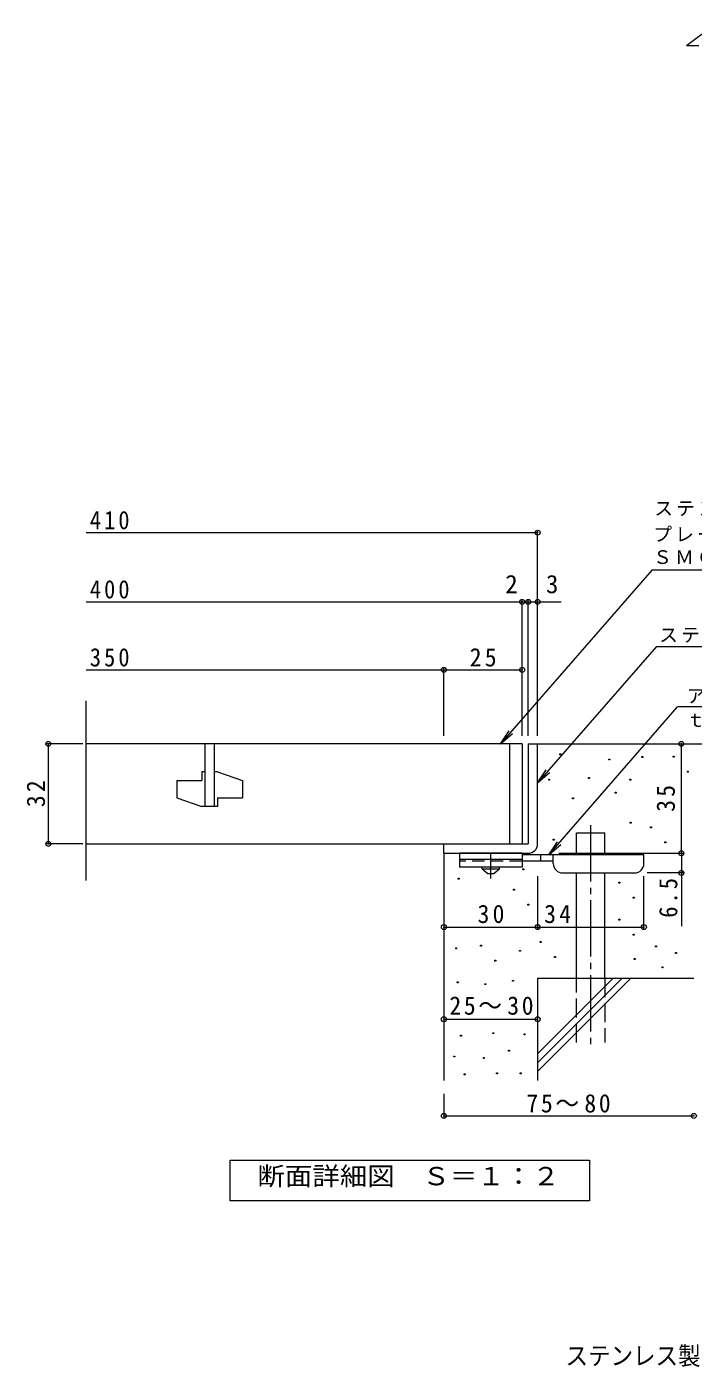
# Model space of a CAD drawing. Units: millimetres, scale not verified. Extents: x -341 to 298, y -274 to 243.
# Drawn here: x -341.3 to -128, y -265 to 163.9 of the extents above; entities that cross this region are included whole.
import ezdxf
from ezdxf.enums import TextEntityAlignment as Align

# ---------------------------------------------------------------- set-up
doc = ezdxf.new("R2010")
doc.units = ezdxf.units.MM
doc.header["$LTSCALE"] = 2
doc.header["$PDMODE"] = 32
doc.header["$PDSIZE"] = 1.6
for name, pattern in [('CHAIN1', [8, 5, -1, 1, -1]), ('CHAIN2', [12, 9, -1, 1, -1]), ('DASHED2', [3, 2, -1]), ('DASHED3', [4, 3, -1])]:
    doc.linetypes.add(name, pattern=pattern)
for name, color, linetype, lineweight in [('C-2', 3, 'Continuous', 9), ('D-0', 7, 'Continuous', 9), ('D-1', 2, 'Continuous', 9), ('D-2', 3, 'Continuous', 9), ('D-4', 7, 'Continuous', 9), ('D-5', 7, 'Continuous', 9), ('D-6', 6, 'Continuous', 9), ('D-9', 4, 'Continuous', 9)]:
    doc.layers.add(name, color=color, linetype=linetype, lineweight=lineweight)
doc.layers.add('F-5_F-5ﾚｲﾔ', color=2, linetype='Continuous')
doc.styles.add('ＭＳ ゴシック', font='')
doc.styles.get('ＭＳ ゴシック').set_extended_font_data('MS Gothic')

msp = doc.modelspace()

# ---------------------------------------------------------------- linework, layer by layer
at = {"layer": 'C-2'}
for q in [(-122.113, 163.876), (-126.113, 157.876)]:
    msp.add_line((-130.113, 157.876), q, dxfattribs=at)
at = {"layer": 'D-0'}
for points in [[(-170.612, -69.077), (-170.612, -68.777), (-170.312, -68.777), (-170.312, -69.077)], [(-154.946, -70.698), (-154.946, -70.398), (-154.646, -70.398), (-154.646, -70.698)], [(-144.412, -69.887), (-144.412, -69.587), (-144.112, -69.587), (-144.112, -69.887)], [(-134.411, -69.778), (-134.411, -69.478), (-134.112, -69.478), (-134.112, -69.778)], [(-174.217, -77.139), (-174.217, -76.839), (-173.917, -76.839), (-173.917, -77.139)], [(-161.499, -76.599), (-161.499, -76.299), (-161.199, -76.299), (-161.199, -76.599)], [(-148.235, -77.14), (-148.235, -76.84), (-147.935, -76.84), (-147.935, -77.14)], [(-129.841, -74.575), (-129.841, -74.275), (-129.541, -74.275), (-129.541, -74.575)], [(-152.972, -81.336), (-152.972, -81.036), (-152.672, -81.036), (-152.672, -81.336)], [(-166.632, -83.099), (-166.632, -82.799), (-166.332, -82.799), (-166.332, -83.099)], [(-148.099, -90.946), (-148.099, -90.646), (-147.799, -90.646), (-147.799, -90.946)], [(-141.594, -92.443), (-141.594, -92.143), (-141.294, -92.143), (-141.294, -92.443)], [(-172.773, -96.358), (-172.773, -96.058), (-172.473, -96.058), (-172.473, -96.358)], [(-137.023, -97.241), (-137.023, -96.94), (-136.723, -96.94), (-136.723, -97.241)], [(-182.516, -105.879), (-182.516, -105.579), (-182.216, -105.579), (-182.216, -105.879)], [(-203.195, -108.854), (-203.195, -108.554), (-202.895, -108.554), (-202.895, -108.854)], [(-151.736, -110.112), (-151.736, -109.812), (-151.436, -109.812), (-151.436, -110.112)], [(-185.498, -112.342), (-185.498, -112.042), (-185.198, -112.042), (-185.198, -112.342)], [(-147.165, -114.91), (-147.165, -114.61), (-146.865, -114.61), (-146.865, -114.91)], [(-180.928, -117.139), (-180.928, -116.839), (-180.628, -116.839), (-180.628, -117.139)], [(-151.736, -121.945), (-151.736, -121.645), (-151.436, -121.645), (-151.436, -121.945)], [(-147.165, -126.743), (-147.165, -126.443), (-146.865, -126.443), (-146.865, -126.743)], [(-203.983, -131.088), (-203.983, -130.787), (-203.683, -130.787), (-203.683, -131.088)], [(-196.036, -130.239), (-196.036, -129.938), (-195.736, -129.938), (-195.736, -130.239)], [(-183.526, -131.917), (-183.526, -131.617), (-183.226, -131.617), (-183.226, -131.917)], [(-176.962, -129.061), (-176.962, -128.761), (-176.662, -128.761), (-176.662, -129.061)], [(-139.988, -130.483), (-139.988, -130.183), (-139.688, -130.183), (-139.688, -130.483)], [(-133.617, -132.634), (-133.617, -132.334), (-133.317, -132.334), (-133.317, -132.634)], [(-191.465, -135.036), (-191.465, -134.736), (-191.165, -134.736), (-191.165, -135.036)], [(-172.391, -133.859), (-172.391, -133.559), (-172.091, -133.559), (-172.091, -133.859)], [(-146.891, -134.544), (-146.891, -134.244), (-146.591, -134.244), (-146.591, -134.544)], [(-137.939, -137.225), (-137.939, -136.925), (-137.639, -136.925), (-137.639, -137.225)], [(-185.836, -141.516), (-185.836, -141.216), (-185.536, -141.216), (-185.536, -141.516)], [(-203.5, -141.973), (-203.5, -141.673), (-203.2, -141.673), (-203.2, -141.973)], [(-194.668, -142.582), (-194.668, -142.282), (-194.368, -142.282), (-194.368, -142.582)], [(-192.079, -158.265), (-192.079, -157.965), (-191.779, -157.965), (-191.779, -158.265)], [(-182.106, -158.646), (-182.106, -158.346), (-181.806, -158.346), (-181.806, -158.646)], [(-202.434, -159.027), (-202.434, -158.727), (-202.134, -158.727), (-202.134, -159.027)], [(-204.565, -165.727), (-204.565, -165.426), (-204.265, -165.426), (-204.265, -165.727)], [(-195.125, -166.183), (-195.125, -165.883), (-194.825, -165.883), (-194.825, -166.183)], [(-187.055, -163.823), (-187.055, -163.523), (-186.755, -163.523), (-186.755, -163.823)], [(-201.292, -171.437), (-201.292, -171.137), (-200.992, -171.137), (-200.992, -171.437)], [(-190.937, -171.132), (-190.937, -170.832), (-190.637, -170.832), (-190.637, -171.132)], [(-183.324, -171.132), (-183.324, -170.832), (-183.024, -170.832), (-183.024, -171.132)]]:
    msp.add_lwpolyline(points, close=True, dxfattribs=at)
at = {"layer": 'D-1'}
for p, q in [((-180.752, -65.545), (-180.752, -97.544)), ((-180.752, -65.545), (-177.752, -65.545)), ((-177.752, -97.544), (-177.752, -65.545)), ((-207.752, -97.544), (-180.752, -97.544)), ((-207.752, -100.545), (-207.752, -97.544)), ((-207.752, -100.545), (-180.752, -100.545))]:
    msp.add_line(p, q, dxfattribs=at)
msp.add_arc((-180.752, -97.544), 3, 270, 0, dxfattribs=at)
at = {"layer": 'D-2'}
for p, q in [((-322.286, -109.305), (-322.286, -51.805)), ((-182.752, -65.545), (-322.286, -65.545)), ((-284.252, -65.545), (-284.252, -85.544)), ((-281.252, -65.545), (-281.252, -85.544)), ((-186.752, -65.545), (-186.752, -97.544)), ((-182.752, -65.545), (-182.752, -97.544)), ((-285.252, -74.545), (-285.252, -77.295)), ((-284.252, -74.545), (-285.252, -74.545)), ((-280.252, -74.545), (-281.252, -74.545)), ((-280.252, -74.545), (-272.252, -77.295)), ((-293.252, -77.295), (-293.252, -82.794)), ((-293.252, -77.295), (-285.252, -77.295)), ((-272.252, -77.295), (-272.252, -82.794)), ((-293.252, -82.794), (-285.252, -85.544)), ((-280.252, -85.544), (-285.252, -85.544)), ((-280.252, -82.794), (-280.252, -85.544)), ((-280.252, -82.794), (-272.252, -82.794)), ((-322.286, -97.544), (-182.752, -97.544))]:
    msp.add_line(p, q, dxfattribs=at)
at = {"layer": 'D-4'}
for p, q in [((-322.286, 2.029), (-177.752, 2.029)), ((-177.752, -62.953), (-177.752, 2.629)), ((-322.286, -20.11), (-182.752, -20.11)), ((-182.752, -62.953), (-182.752, -19.51)), ((-182.752, -20.11), (-181.752, -20.11)), ((-181.752, -20.11), (-170.22, -20.11)), ((-180.752, -62.953), (-180.752, -19.51)), ((-322.286, -41.861), (-207.752, -41.861)), ((-207.752, -62.953), (-207.752, -41.261)), ((-207.752, -41.861), (-182.752, -41.861)), ((-323.356, -65.545), (-334.966, -65.545)), ((-334.366, -97.544), (-334.366, -65.545)), ((-131.759, -100.544), (-131.759, -65.544)), ((-323.356, -97.544), (-334.966, -97.544)), ((-170.95, -100.544), (-131.159, -100.544)), ((-131.759, -100.544), (-131.759, -123.894)), ((-131.159, -106.844), (-142.75, -106.844)), ((-177.75, -124.765), (-177.75, -107.844)), ((-143.75, -124.765), (-143.75, -107.844)), ((-207.752, -153.668), (-177.752, -153.668)), ((-207.752, -177.544), (-207.752, -185.161)), ((-207.752, -184.561), (-127.752, -184.561))]:
    msp.add_line(p, q, dxfattribs=at)
msp.add_lwpolyline([(-207.75, -124.165), (-177.75, -124.165), (-143.75, -124.165)], dxfattribs=at)
for p in [(-177.752, 2.029), (-182.752, -20.11), (-180.752, -20.11), (-177.752, -20.11), (-207.752, -41.861), (-182.752, -41.861), (-334.366, -65.545), (-131.759, -65.544), (-334.366, -97.544), (-131.759, -100.544), (-131.759, -106.844), (-207.75, -124.165), (-177.75, -124.165), (-143.75, -124.165), (-207.752, -153.668), (-177.752, -153.668), (-207.752, -184.561), (-127.752, -184.561)]:
    msp.add_point(p, dxfattribs=at)
at = {"layer": 'D-5'}
for p, q in [((-141.099, -9.821), (-36.625, -9.821)), ((-139.734, -34.343), (-48.815, -34.343)), ((-174.128, -101.044), (-132.944, -53.726)), ((-55.83, -53.726), (-132.944, -53.726)), ((-189.599, -65.545), (-186.837, -61.377)), ((-177.752, -78.024), (-174.005, -74.713)), ((-174.128, -101.044), (-171.366, -96.877)), ((-174.128, -101.044), (-170.381, -97.733))]:
    msp.add_line(p, q, dxfattribs=at)
for points in [[(-141.099, -9.821), (-189.599, -65.545), (-185.853, -62.234)], [(-139.734, -34.343), (-177.752, -78.024), (-174.99, -73.856)]]:
    msp.add_lwpolyline(points, dxfattribs=at)
msp.add_lwpolyline([(-276.151, -211.733), (-276.151, -198.733), (-161.151, -198.733), (-161.151, -211.733)], close=True, dxfattribs=at)
at = {"layer": 'D-6'}
for p, q in [((-177.752, -65.544), (-94.752, -65.544)), ((-165.294, -101.044), (-165.294, -94.044)), ((-165.294, -94.044), (-156.293, -94.044)), ((-156.293, -101.044), (-156.293, -94.044)), ((-207.752, -100.544), (-207.752, -173.274)), ((-165.294, -140.544), (-165.294, -106.844)), ((-156.293, -140.544), (-156.293, -106.844)), ((-177.752, -140.544), (-127.752, -140.544)), ((-177.752, -140.544), (-177.752, -173.274)), ((-177.752, -164.746), (-153.55, -140.544)), ((-177.752, -167.574), (-150.722, -140.544)), ((-177.752, -170.402), (-147.894, -140.544))]:
    msp.add_line(p, q, dxfattribs=at)
at = {"layer": 'D-6', "linetype": 'CHAIN2'}
msp.add_line((-160.793, -91.594), (-160.793, -163.211), dxfattribs=at)
at = {"layer": 'D-6', "linetype": 'DASHED3'}
for p, q in [((-165.294, -161.045), (-165.294, -140.544)), ((-156.293, -140.544), (-156.293, -161.045))]:
    msp.add_line(p, q, dxfattribs=at)
at = {"layer": 'D-9', "color": 3}
for p, q in [((-202.75, -100.545), (-202.75, -105.045)), ((-182.75, -100.545), (-202.75, -100.545)), ((-182.75, -102.545), (-202.75, -102.545)), ((-182.75, -100.545), (-182.75, -105.045)), ((-182.75, -105.045), (-202.75, -105.045))]:
    msp.add_line(p, q, dxfattribs=at)
at = {"layer": 'D-9', "linetype": 'CHAIN1'}
msp.add_line((-192.75, -108.592), (-192.75, -100.545), dxfattribs=at)
at = {"layer": 'D-9'}
for p, q in [((-143.75, -101.044), (-182.75, -101.044)), ((-176.75, -103.044), (-176.75, -101.044)), ((-172.75, -103.844), (-172.75, -101.044)), ((-143.75, -103.844), (-143.75, -101.044)), ((-172.745, -103.044), (-182.75, -103.044)), ((-169.75, -106.844), (-146.75, -106.844))]:
    msp.add_line(p, q, dxfattribs=at)
at = {"layer": 'D-9', "color": 3, "linetype": 'DASHED2'}
msp.add_line((-182.75, -103.045), (-202.75, -103.045), dxfattribs=at)
at = {"layer": 'D-9', "color": 2}
for p, q in [((-195.5, -105.544), (-195.5, -105.045)), ((-195.5, -105.544), (-193.75, -107.044)), ((-195.5, -105.544), (-190, -105.544)), ((-193.75, -107.044), (-191.75, -107.044)), ((-191.75, -107.044), (-190, -105.544)), ((-190, -105.544), (-190, -105.045))]:
    msp.add_line(p, q, dxfattribs=at)
at = {"layer": 'D-9'}
for centre, start, end in [((-169.75, -103.844), 180, 270), ((-146.75, -103.844), 270, 0)]:
    msp.add_arc(centre, 3, start, end, dxfattribs=at)

# ---------------------------------------------------------------- texts
at = {"layer": 'D-4', "color": 2, "style": 'ＭＳ ゴシック'}
for s, p in [('2', (-188.12, -19.11)), ('3', (-175.092, -19.11))]:
    msp.add_text(s, height=5.865, dxfattribs=at).set_placement(p, align=Align.BOTTOM_LEFT)
at = {"layer": 'D-4', "color": 2, "char_height": 5.865, "attachment_point": 7, "style": 'ＭＳ ゴシック'}
for s, insert in [('\\T1.27;\\W0.9;410', (-321.091, 3.029)), ('\\T1.27;\\W0.9;400', (-321.091, -19.11)), ('\\T1.27;\\W0.9;350', (-321.091, -40.861)), ('\\T1.27;\\W0.95;25', (-199.502, -40.861)), ('\\T1.27;\\W0.95;30', (-197, -122.965)), ('\\T1.27;\\W0.95;34', (-175.677, -122.965)), ('\\T1.22;\\W0.95;25～30', (-206.002, -152.298)), ('\\T1.22;\\W0.95;75～80', (-181.326, -183.561))]:
    msp.add_mtext(s, dxfattribs=dict(at, insert=insert))
at = {"layer": 'D-4', "color": 2, "char_height": 5.865, "attachment_point": 7, "rotation": 90, "style": 'ＭＳ ゴシック'}
for s, insert in [('\\T1.27;\\W0.95;32', (-335.366, -85.794)), ('\\T1.27;\\W0.95;35', (-133.759, -87.294)), ('\\T1.27;\\W0.9;6.5', (-132.959, -121.183))]:
    msp.add_mtext(s, dxfattribs=dict(at, insert=insert))
at = {"layer": 'D-5', "color": 2, "style": 'ＭＳ ゴシック', "width": 1.1}
msp.add_text('断面詳細図\u3000Ｓ＝１：２', height=5.865, dxfattribs=at).set_placement((-267.466, -208.539), align=Align.BOTTOM_LEFT)
at = {"layer": 'D-5', "char_height": 4.399, "attachment_point": 7, "style": 'ＭＳ ゴシック'}
for s, insert in [('\\T1.17;ステンレス製グレーチング', (-140.437, 7.113)), ('\\T1.17;プレーンタイプ\u3000横断溝・側溝用', (-140.747, -1.219)), ('\\T1.17;ＳＭＧ１４０３２（Ｐ＝２２）', (-140.791, -8.563)), ('\\T1.17;ステンレス製受枠ＲＬ－３２', (-138.857, -33.392)), ('\\T1.17;アンカー＠５００', (-130.097, -52.794)), ('\\T1.17;ｔ＝２．０（ＳＥＣＣ）', (-130.097, -60.658))]:
    msp.add_mtext(s, dxfattribs=dict(at, insert=insert))
at = {"layer": 'F-5_F-5ﾚｲﾔ', "style": 'ＭＳ ゴシック', "width": 0.9}
msp.add_text('ステンレス製グレーチング\u3000プレーンタイプ\u3000横断溝・側溝用\u3000', height=5.865, dxfattribs=at).set_placement((-168.822, -266.026), align=Align.BOTTOM_LEFT)

doc.saveas('drawing.dxf')
